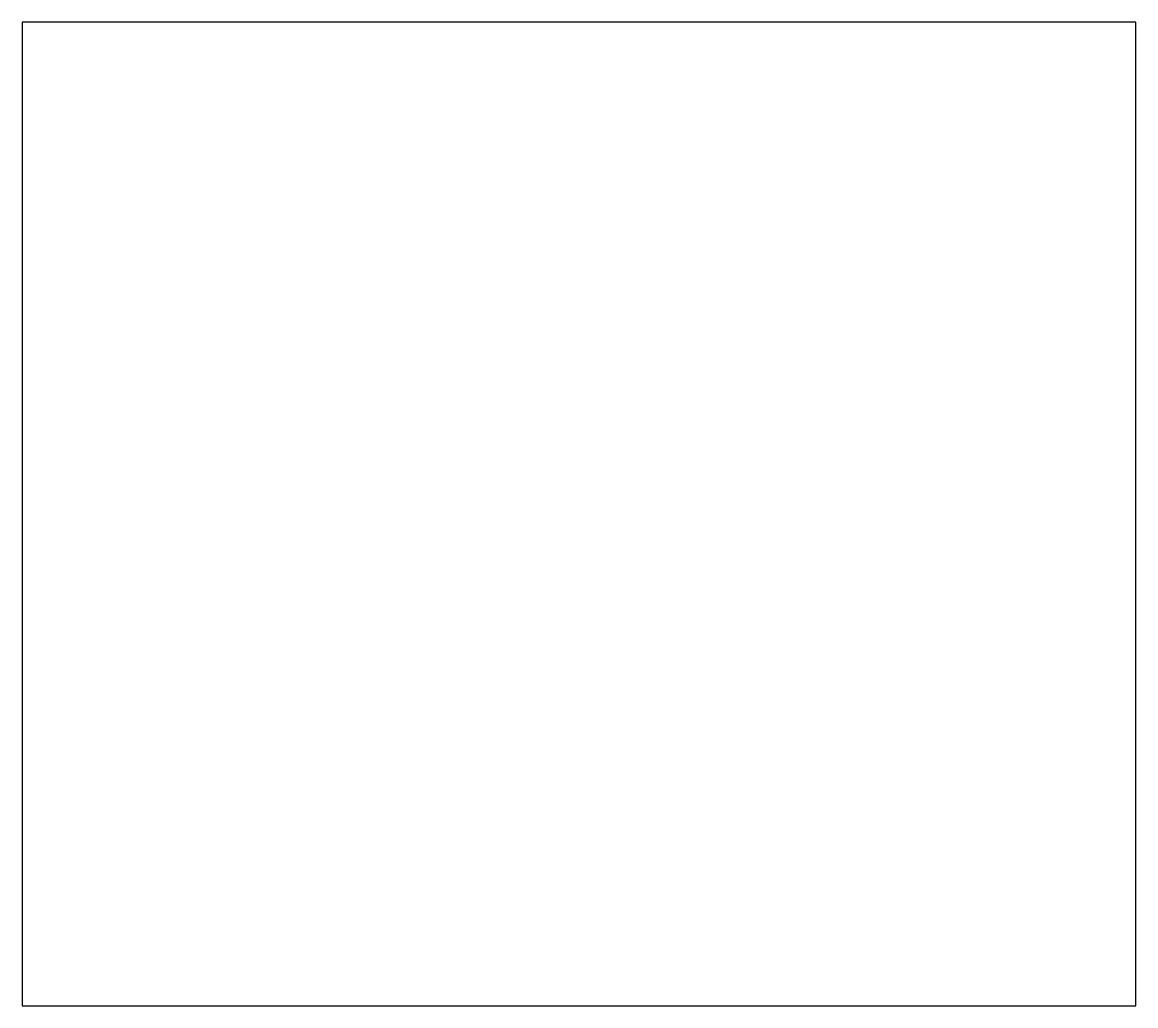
# Model space of a CAD drawing. Header units: millimetres. Extents: x 0 to 341, y 0 to 301.
import ezdxf

# ---------------------------------------------------------------- set-up
doc = ezdxf.new("R2010")
doc.units = ezdxf.units.MM
doc.layers.add('OUTLINE', color=7, linetype='Continuous')

msp = doc.modelspace()

# ---------------------------------------------------------------- linework, layer by layer
at = {"layer": 'OUTLINE'}
msp.add_lwpolyline([(0, 0), (340.666, 0), (340.666, 301), (0, 301)], close=True, dxfattribs=at)

doc.saveas('drawing.dxf')
